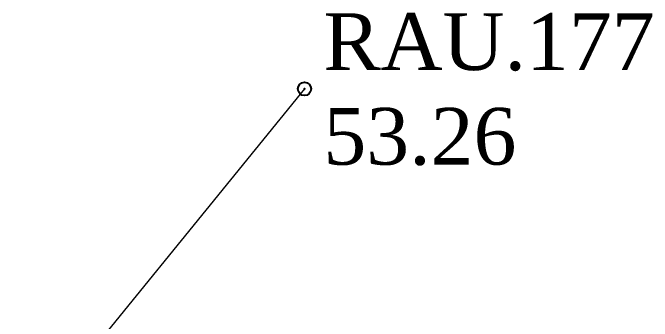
# Model space of a CAD drawing. Extents: x 1494631 to 1494939, y 7198500 to 7199000.
# Drawn here: x 1494801.21 to 1494804.588, y 7198680.679 to 7198682.309 of the extents above; entities that cross this region are included whole.
import ezdxf
from ezdxf.enums import TextEntityAlignment as Align

# ---------------------------------------------------------------- set-up
doc = ezdxf.new("R2010")
doc.units = 0
doc.header["$LTSCALE"] = 0.2
doc.header["$PDMODE"] = 32
doc.header["$PDSIZE"] = 0.07
for name, color, linetype in [('BDT_CLOTURE', 32, 'Continuous'), ('TOPO_ALT', 7, 'Continuous'), ('TOPO_MAT', 4, 'Continuous'), ('TOPOJIS', 7, 'Continuous')]:
    doc.layers.add(name, color=color, linetype=linetype)
doc.styles.get("Standard").update_dxf_attribs({"font": 'dutch.ttf'})
doc.linetypes.add('LIMITE1', pattern='A,6.35,-2.54,[133,ltypeshp.shx,S=2.54,R=0,X=-2.54,Y=0],-2.54,25.4', length=36.83)

# ---------------------------------------------------------------- blocks, each defined once
blk = doc.blocks.new('TCPOINT')
at = {"color": 0}
blk.add_point((0, 0), dxfattribs=at)
at = {"layer": 'TOPO_ALT'}
blk.add_attdef('ALT', text='', height=0.3, dxfattribs=at).set_placement((0.1, -0.1), align=Align.TOP_LEFT)
at = {"layer": 'TOPO_MAT'}
blk.add_attdef('MAT', (0.1, 0.1), '', height=0.3, dxfattribs=at)

msp = doc.modelspace()

# ---------------------------------------------------------------- linework, layer by layer
at = {"layer": 'BDT_CLOTURE', "linetype": 'LIMITE1', "lineweight": 13, "ltscale": 0.05, "flags": 128}
msp.add_lwpolyline([(1494802.751, 7198681.9068), (1494801.2105, 7198680.0115)], dxfattribs=at)

# ---------------------------------------------------------------- block references
at = {"layer": 'TOPOJIS'}
msp.add_blockref('TCPOINT', (1494802.751, 7198681.9068), dxfattribs=at).add_auto_attribs({'MAT': 'RAU.177', 'ALT': '53.26'})

doc.saveas('drawing.dxf')
